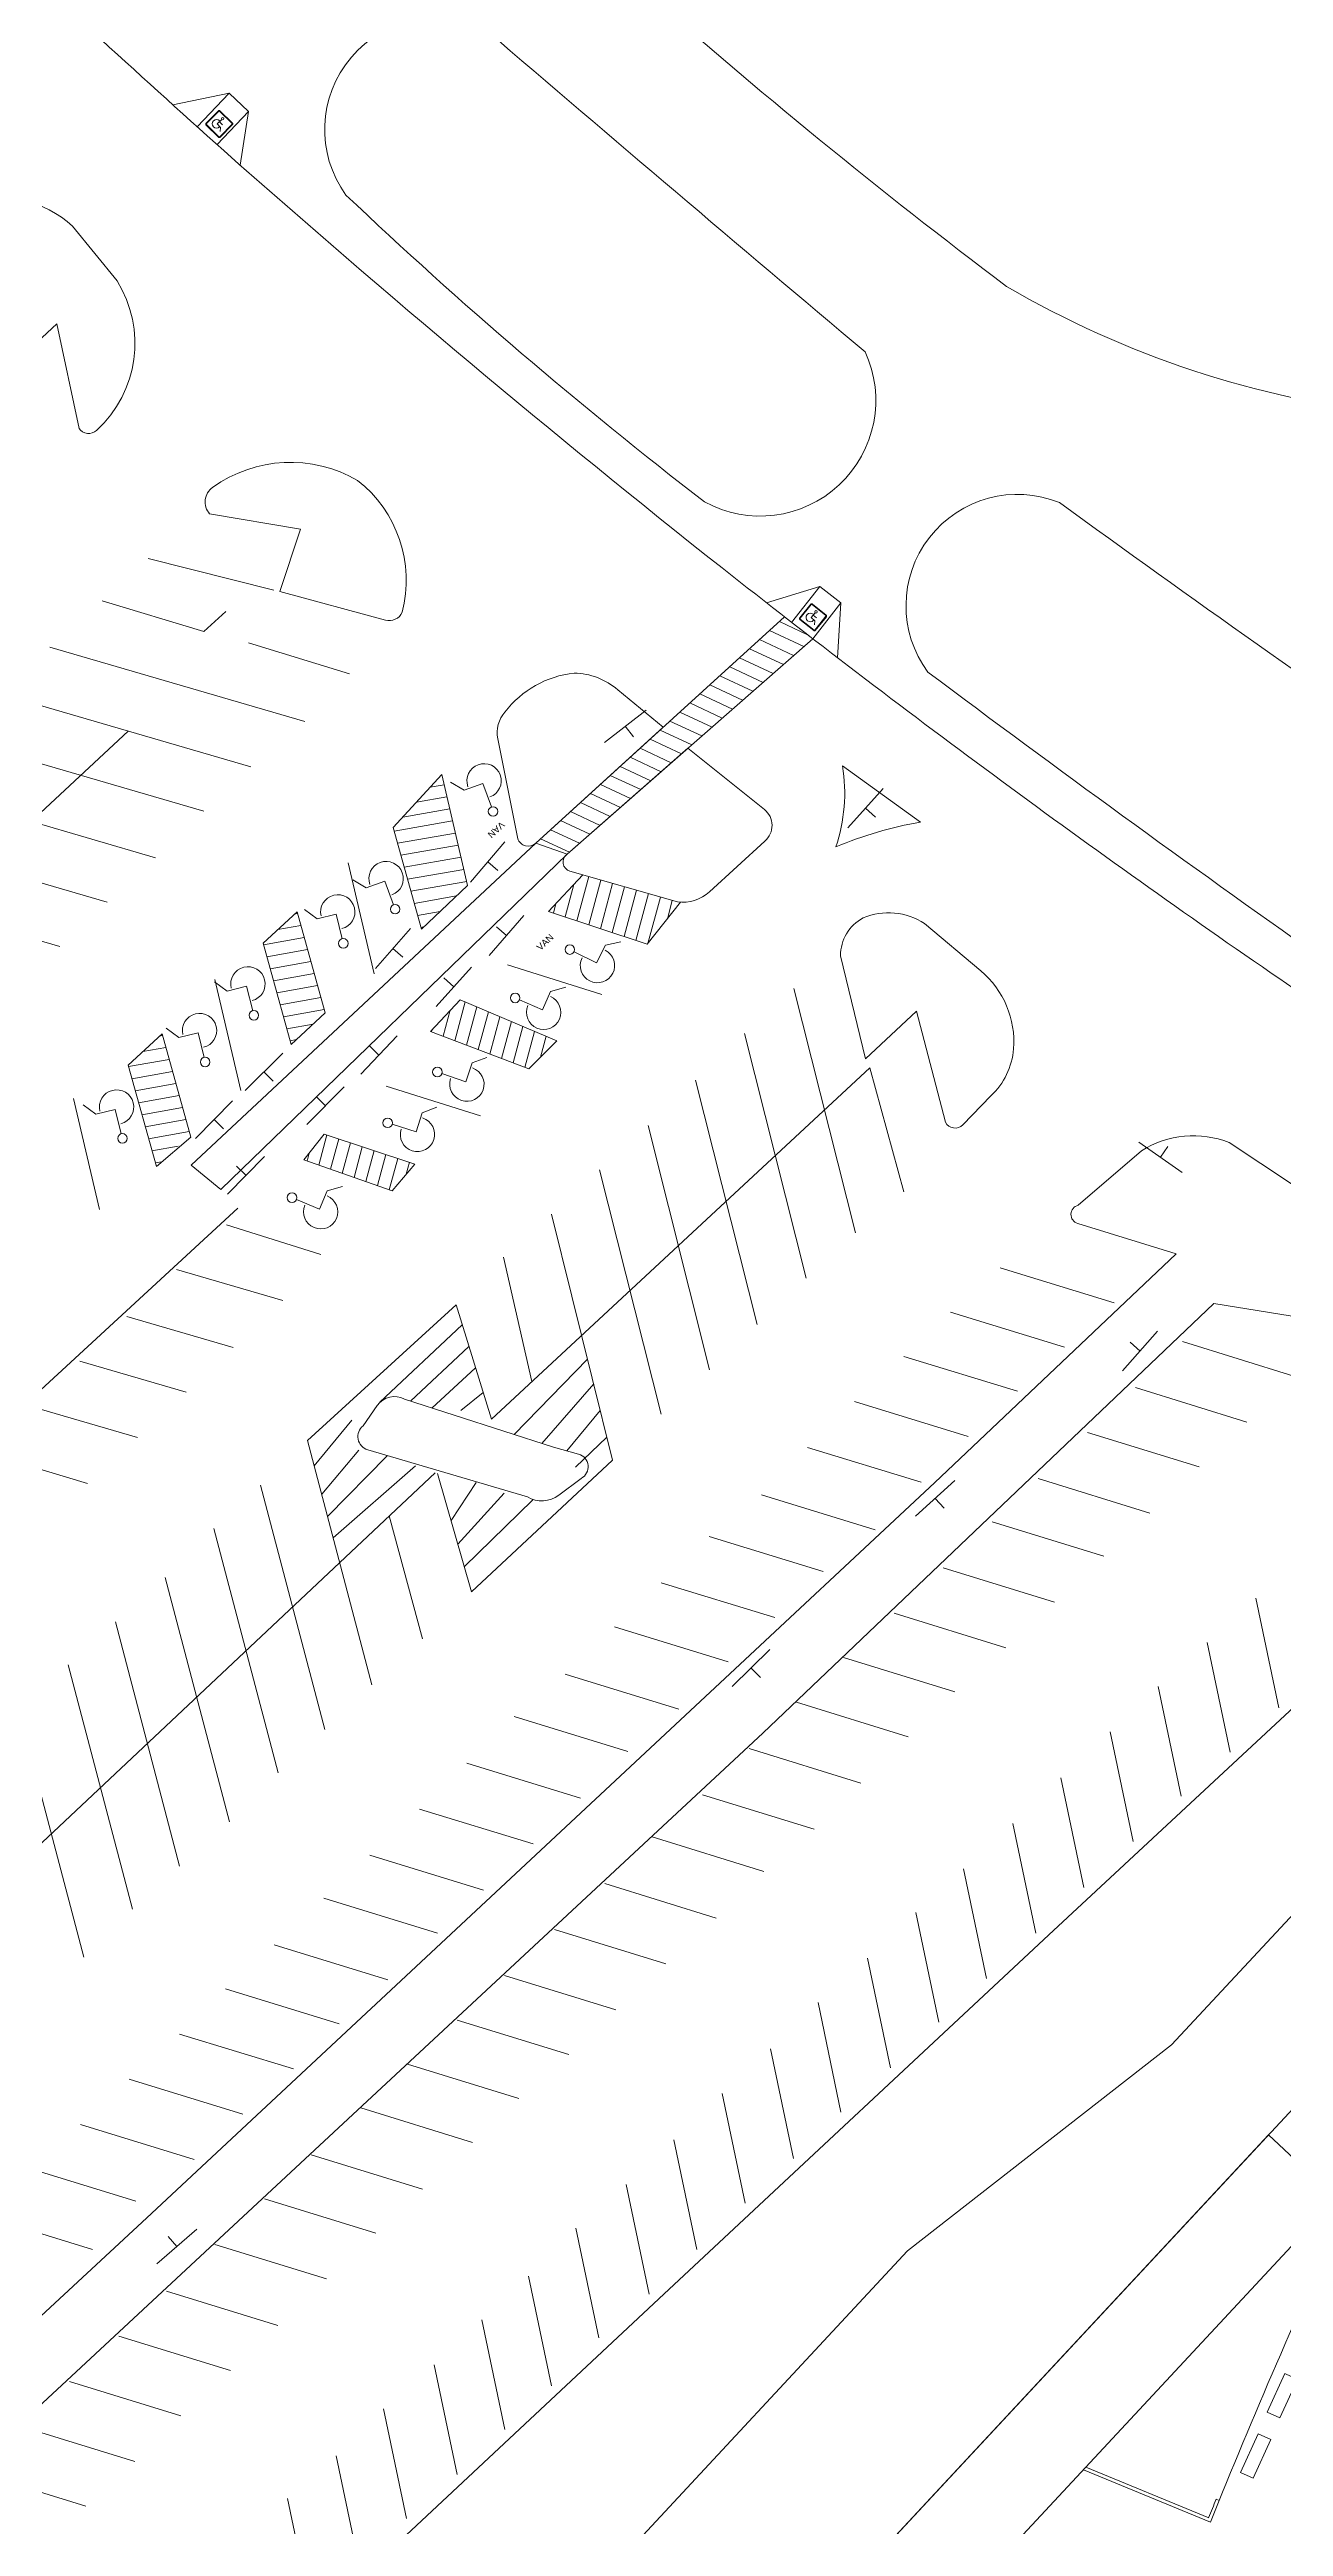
# Model space of a CAD drawing. Header units: feet. Extents: x 6763715 to 6770513, y 1886699 to 1891873.
# Drawn here: x 6765302.3 to 6765488.8, y 1888537.2 to 1888911.5 of the extents above; entities that cross this region are included whole.
import ezdxf

# ---------------------------------------------------------------- set-up
doc = ezdxf.new("R2010")
doc.units = ezdxf.units.FT
doc.header["$LTSCALE"] = 48
doc.header["$MEASUREMENT"] = 0
doc.layers.get('0').update_dxf_attribs({"lineweight": 0})
for name, color, linetype, lineweight in [('C-PKNG-STRP', 3, 'Continuous', 0), ('C-ROAD', 5, 'Continuous', 0), ('Crosswalk_Stripping', 3, 'Continuous', 0), ('Handicap signs', 5, 'Continuous', 0), ('L-SITE-WALK', 6, 'Continuous', 0), ('L-SITE-WALL', 32, 'Continuous', 0)]:
    doc.layers.add(name, color=color, linetype=linetype, lineweight=lineweight)
doc.styles.add('Campus_Base_Map_NEW$0$Site Plan$0$ARIAL3', font='arial.ttf', dxfattribs={"height": 100})
pattern_1 = [(75, (-9e-11, 0), (-1.8111109243, 0.48528570957), [])]

# ---------------------------------------------------------------- blocks, each defined once
blk = doc.blocks.new('Campus_Base_Map_NEW$0$HANDI')
at = {"layer": 'Handicap signs', "lineweight": 0}
for p, q in [((0, 0.0791), (0, 0)), ((0, 0), (0.0625, 0)), ((0.0625, 0), (0.0941, -0.0386))]:
    blk.add_line(p, q, dxfattribs=at)
blk.add_circle((0, 0.0941), 0.015, dxfattribs=at)
blk.add_arc((-0.0062, -0.0062), 0.0541, 90, 0, dxfattribs=at)
blk = doc.blocks.new('Campus_Base_Map_NEW$0$S1')
for points in [[(-0.0833, 0), (0.0833, 0)], [(0, 0), (0, -0.0417)]]:
    blk.add_lwpolyline(points)
blk = doc.blocks.new('Campus_Base_Map_NEW$0$Site Plan$0$HANDI')
for p, q in [((0, 0.079), (0, 0)), ((0, 0), (0.062, 0)), ((0.062, 0), (0.094, -0.039))]:
    blk.add_line(p, q)
blk.add_circle((0, 0.094), 0.015)
blk.add_arc((-0.006, -0.006), 0.0541, 90, 0)
blk = doc.blocks.new('Campus_Base_Map_NEW$0$handicap')
at = {"layer": 'C-PKNG-STRP'}
blk.add_line((563729.991, 157499.5), (563730.041, 157499.478), dxfattribs=at)
for points in [[(563729.849, 157499.398), (563730.056, 157499.316, 0.414214), (563730.074, 157499.324), (563730.156, 157499.53, 0.414214), (563730.148, 157499.548), (563729.942, 157499.63, 0.414214), (563729.924, 157499.622), (563729.842, 157499.416, 0.414214)], [(563729.852, 157499.404), (563730.059, 157499.322, 0.414214), (563730.068, 157499.326), (563730.149, 157499.533, 0.414214), (563730.146, 157499.542), (563729.939, 157499.624, 0.414214), (563729.93, 157499.62), (563729.848, 157499.413, 0.414214)]]:
    blk.add_lwpolyline(points, format="xyb", close=True, dxfattribs=at)
at = {"layer": 'C-PKNG-STRP', "rotation": 335.9749199039166}
blk.add_blockref('Campus_Base_Map_NEW$0$Site Plan$0$HANDI', (563729.975, 157499.464), dxfattribs=at)

msp = doc.modelspace()

# ---------------------------------------------------------------- hatches: boundary and pattern name
at = {"layer": 'Crosswalk_Stripping'}
h = msp.add_hatch(dxfattribs=at)
h.set_pattern_fill('ANSI31', color=256, scale=15, angle=290, style=0)
h.set_pattern_definition([(335, (-9e-11, 0), (0.79240924076, 1.6993271007), [])])
h.paths.add_polyline_path([(6765417.63, 1888822.45), (6765417.63, 1888822.45), (6765417.04, 1888822.91, -0.000729), (6765413.37, 1888825.75), (6765375.76, 1888791.54), (6765380.53, 1888789.9), (6765398.76, 1888805.9), (6765398.76, 1888805.9)])
h = msp.add_hatch(dxfattribs=at)
h.set_pattern_fill('ANSI31', color=256, scale=15, angle=145, style=0)
h.set_pattern_definition([(190, (-9e-11, 0), (0.32559033313, -1.8465145369), [])])
h.paths.add_polyline_path([(6765361.55, 1888801.95), (6765354.23, 1888793.9), (6765358.48, 1888778.58), (6765365.46, 1888785.17)])
h = msp.add_hatch(dxfattribs=at)
h.set_pattern_fill('ANSI31', color=256, scale=15, angle=30, style=0)
h.set_pattern_definition(pattern_1)
h.paths.add_polyline_path([(6765397.63, 1888782.63, -0.018575), (6765397.18, 1888782.67), (6765382.87, 1888786.76), (6765377.69, 1888781.24), (6765392.61, 1888776.27)])
h = msp.add_hatch(dxfattribs=at)
h.set_pattern_fill('ANSI31', color=256, scale=15, angle=145, style=0)
h.set_pattern_definition([(190, (178.0296, -222.1592), (0.32559033313, -1.8465145369), [])])
h.paths.add_polyline_path([(6765339.68, 1888781.2), (6765334.57, 1888776.44), (6765338.82, 1888761.12), (6765343.92, 1888765.91)])
h = msp.add_hatch(dxfattribs=at)
h.set_pattern_fill('ANSI31', color=256, scale=15, angle=30, style=0)
h.set_pattern_definition(pattern_1)
h.paths.add_polyline_path([(6765364.33, 1888767.89), (6765359.83, 1888763.11), (6765374.7, 1888757.44), (6765378.94, 1888761.68)])
h = msp.add_hatch(dxfattribs=at)
h.set_pattern_fill('ANSI31', color=256, scale=15, angle=145, style=0)
h.set_pattern_definition([(190, (157.6354, -240.5933), (0.32559033313, -1.8465145369), [])])
h.paths.add_polyline_path([(6765319.29, 1888762.76), (6765314.17, 1888758), (6765318.42, 1888742.69), (6765323.53, 1888747.48)])
h = msp.add_hatch(dxfattribs=at)
h.set_pattern_fill('ANSI31', color=256, scale=15, angle=30, style=0)
h.set_pattern_definition(pattern_1)
h.paths.add_polyline_path([(6765357.49, 1888743.06), (6765343.8, 1888747.59), (6765340.72, 1888743.68), (6765354.08, 1888739.02)])

# ---------------------------------------------------------------- linework, layer by layer
at = {"layer": 'C-PKNG-STRP'}
for p, q in [((6765354.23, 1888793.9), (6765361.55, 1888801.95)), ((6765365.46, 1888785.17), (6765358.48, 1888778.58)), ((6765334.57, 1888776.44), (6765339.68, 1888781.2)), ((6765385.74, 1888768.67), (6765371.48, 1888773.17)), ((6765338.82, 1888761.12), (6765343.92, 1888765.91)), ((6765314.17, 1888758), (6765319.29, 1888762.76)), ((6765367.41, 1888750.35), (6765353.14, 1888754.85)), ((6765318.42, 1888742.69), (6765323.61, 1888747.14)), ((6765343.3, 1888729.39), (6765329.04, 1888733.89))]:
    msp.add_line(p, q, dxfattribs=at)
for points in [[(6765317.19, 1888834.57), (6765336.17, 1888829.79)], [(6765310.24, 1888828.15), (6765325.6, 1888823.55), (6765328.93, 1888826.58)], [(6765302.3, 1888821.16), (6765340.86, 1888809.92)], [(6765332.36, 1888821.81), (6765347.6, 1888817.12)], [(6765294.13, 1888814.34), (6765332.69, 1888803.1)], [(6765233.16, 1888733.09), (6765314.18, 1888808.5)], [(6765287.02, 1888807.61), (6765325.58, 1888796.37)], [(6765365.46, 1888785.17), (6765361.55, 1888801.95)], [(6765279.74, 1888800.6), (6765318.3, 1888789.36)], [(6765272.45, 1888793.86), (6765311.01, 1888782.62)], [(6765375.76, 1888791.54), (6765380.53, 1888789.9), (6765328.16, 1888739.21), (6765323.68, 1888742.88), (6765375.76, 1888791.54)], [(6765358.48, 1888778.58), (6765354.23, 1888793.9)], [(6765265.29, 1888787.17), (6765303.85, 1888775.93)], [(6765351.32, 1888771.8), (6765347.41, 1888788.58)], [(6765382.87, 1888786.76), (6765377.69, 1888781.24), (6765392.61, 1888776.27), (6765397.63, 1888782.63)], [(6765343.92, 1888765.91), (6765339.68, 1888781.2)], [(6765338.82, 1888761.12), (6765334.57, 1888776.44)], [(6765331.19, 1888754.2), (6765327.28, 1888770.97)], [(6765424.07, 1888732.67), (6765414.75, 1888769.61)], [(6765364.33, 1888767.89), (6765378.94, 1888761.68), (6765374.7, 1888757.44), (6765359.83, 1888763.11), (6765364.33, 1888767.89)], [(6765323.61, 1888747.14), (6765319.29, 1888762.76)], [(6765416.61, 1888725.84), (6765407.29, 1888762.77)], [(6765318.42, 1888742.69), (6765314.17, 1888758)], [(6765341.28, 1888701.29), (6765363.71, 1888721.8), (6765369.05, 1888704.5), (6765426.24, 1888757.6), (6765431.38, 1888738.84)], [(6765309.84, 1888736.19), (6765305.92, 1888752.96)], [(6765409.24, 1888718.83), (6765399.92, 1888755.76)], [(6765340.72, 1888743.68), (6765354.08, 1888739.02), (6765357.49, 1888743.06), (6765343.8, 1888747.59), (6765340.72, 1888743.68)], [(6765402.04, 1888711.96), (6765392.73, 1888748.89)], [(6765394.71, 1888705.26), (6765385.39, 1888742.19)], [(6765299, 1888707.11), (6765330.75, 1888736.42)], [(6765360.93, 1888696.32), (6765366.04, 1888678.4), (6765387.38, 1888698.3), (6765378.15, 1888735.5)], [(6765321.44, 1888727.14), (6765337.52, 1888722.43)], [(6765375.19, 1888710.2), (6765370.89, 1888728.98)], [(6765463.18, 1888722.11), (6765445.98, 1888727.39)], [(6765313.95, 1888720.04), (6765330.02, 1888715.33)], [(6765455.67, 1888715.41), (6765438.47, 1888720.68)], [(6765352.22, 1888707.06), (6765364.64, 1888718.79)], [(6765473.52, 1888716.23), (6765490.36, 1888711.03)], [(6765306.83, 1888713.3), (6765322.91, 1888708.6)], [(6765356.84, 1888707.23), (6765365.66, 1888715.48)], [(6765360.08, 1888706.18), (6765366.65, 1888712.28)], [(6765372.5, 1888702.18), (6765383.59, 1888713.57)], [(6765448.59, 1888708.72), (6765431.4, 1888714)], [(6765364.42, 1888705.83), (6765367.81, 1888708.53)], [(6765376.7, 1888700.83), (6765384.52, 1888709.83)], [(6765466.42, 1888709.28), (6765483.26, 1888704.07)], [(6765299.51, 1888706.43), (6765315.58, 1888701.72)], [(6765342.29, 1888697.47), (6765347.98, 1888704.34)], [(6765380.46, 1888699.71), (6765385.52, 1888705.82)], [(6765441.13, 1888701.88), (6765423.94, 1888707.16)], [(6765341.28, 1888701.29), (6765350.99, 1888664.37)], [(6765381.77, 1888697.26), (6765386.51, 1888701.81)], [(6765459.17, 1888702.49), (6765476.02, 1888697.29)], [(6765291.1, 1888699.86), (6765307.99, 1888694.77)], [(6765343.41, 1888693.19), (6765349, 1888699.81)], [(6765344.3, 1888689.81), (6765353.31, 1888698.95)], [(6765345.15, 1888686.59), (6765357.59, 1888697.44)], [(6765434.03, 1888694.97), (6765416.83, 1888700.25)], [(6765251, 1888616.77), (6765275.79, 1888640.05), (6765280.74, 1888621.42), (6765360.54, 1888696.4)], [(6765334.17, 1888694.56), (6765343.88, 1888657.64)], [(6765362.96, 1888689.2), (6765366.76, 1888694.95)], [(6765363.98, 1888685.62), (6765371, 1888693.34)], [(6765427.06, 1888687.8), (6765409.87, 1888693.08)], [(6765451.72, 1888695.53), (6765468.56, 1888690.32)], [(6765353.61, 1888689.89), (6765358.67, 1888671.31)], [(6765364.95, 1888682.22), (6765375.31, 1888692.31)], [(6765327.09, 1888688), (6765336.81, 1888651.08)], [(6765419.19, 1888681.48), (6765401.99, 1888686.76)], [(6765444.77, 1888689.02), (6765461.62, 1888683.81)], [(6765437.32, 1888682.05), (6765454.16, 1888676.85)], [(6765319.74, 1888680.6), (6765329.45, 1888643.68)], [(6765411.91, 1888674.52), (6765394.71, 1888679.8)], [(6765429.95, 1888675.17), (6765446.79, 1888669.97)], [(6765488.09, 1888660.9), (6765484.62, 1888677.47)], [(6765312.23, 1888673.89), (6765321.94, 1888636.97)], [(6765404.84, 1888667.83), (6765387.64, 1888673.11)], [(6765480.71, 1888654.2), (6765477.24, 1888670.77)], [(6765305.11, 1888667.38), (6765314.82, 1888630.46)], [(6765422.26, 1888668.51), (6765439.1, 1888663.3)], [(6765397.39, 1888660.69), (6765380.19, 1888665.96)], [(6765473.33, 1888647.54), (6765469.86, 1888664.11)], [(6765297.75, 1888660.15), (6765307.46, 1888623.23)], [(6765389.69, 1888654.28), (6765372.49, 1888659.56)], [(6765415.19, 1888661.73), (6765432.03, 1888656.53)], [(6765466.05, 1888640.67), (6765462.58, 1888657.24)], [(6765382.54, 1888647.24), (6765365.35, 1888652.52)], [(6765408.04, 1888654.73), (6765424.89, 1888649.53)], [(6765458.59, 1888633.75), (6765455.12, 1888650.32)], [(6765375.39, 1888640.33), (6765358.2, 1888645.6)], [(6765400.98, 1888647.73), (6765417.83, 1888642.53)], [(6765393.37, 1888641.38), (6765410.22, 1888636.17)], [(6765451.35, 1888626.83), (6765447.89, 1888643.4)], [(6765367.89, 1888633.36), (6765350.7, 1888638.64)], [(6765386.18, 1888634.33), (6765403.03, 1888629.13)], [(6765443.89, 1888620), (6765440.42, 1888636.57)], [(6765360.9, 1888626.85), (6765343.71, 1888632.13)], [(6765436.68, 1888613.39), (6765433.22, 1888629.96)], [(6765378.59, 1888627.4), (6765395.44, 1888622.2)], [(6765353.41, 1888619.79), (6765336.21, 1888625.07)], [(6765429.36, 1888606.47), (6765425.89, 1888623.04)], [(6765346.07, 1888613.14), (6765328.87, 1888618.41)], [(6765371.05, 1888620.43), (6765387.89, 1888615.23)], [(6765421.89, 1888599.77), (6765418.43, 1888616.34)], [(6765339.14, 1888606.32), (6765321.94, 1888611.6)], [(6765363.89, 1888613.7), (6765380.74, 1888608.49)], [(6765356.38, 1888607.03), (6765373.22, 1888601.83)], [(6765414.7, 1888592.81), (6765411.23, 1888609.38)], [(6765331.5, 1888599.48), (6765314.3, 1888604.76)], [(6765349.35, 1888600.43), (6765366.2, 1888595.23)], [(6765407.41, 1888586.02), (6765403.95, 1888602.6)], [(6765324.13, 1888592.65), (6765306.93, 1888597.92)], [(6765341.81, 1888593.33), (6765358.66, 1888588.13)], [(6765400.09, 1888579.02), (6765396.62, 1888595.59)], [(6765315.33, 1888586.33), (6765298.13, 1888591.61)], [(6765392.89, 1888572.28), (6765389.42, 1888588.85)], [(6765334.74, 1888586.69), (6765351.58, 1888581.48)], [(6765308.76, 1888579.05), (6765291.57, 1888584.32)], [(6765385.29, 1888565.7), (6765381.82, 1888582.27)], [(6765327.28, 1888579.81), (6765344.12, 1888574.6)], [(6765378.15, 1888558.44), (6765374.68, 1888575.01)], [(6765319.96, 1888572.76), (6765336.8, 1888567.55)], [(6765312.76, 1888565.93), (6765329.61, 1888560.73)], [(6765371.08, 1888551.84), (6765367.61, 1888568.41)], [(6765305.3, 1888559.1), (6765322.14, 1888553.89)], [(6765363.88, 1888545.06), (6765360.41, 1888561.63)], [(6765356.23, 1888538.39), (6765352.77, 1888554.96)], [(6765298.33, 1888552.19), (6765315.17, 1888546.99)], [(6765349.05, 1888531.3), (6765345.58, 1888547.87)], [(6765290.91, 1888545.44), (6765307.75, 1888540.24)], [(6765341.7, 1888524.82), (6765338.24, 1888541.39)]]:
    msp.add_lwpolyline(points, dxfattribs=at)
msp.add_lwpolyline([(6765375.76, 1888791.54), (6765413.37, 1888825.75), (6765417.63, 1888822.45), (6765380.53, 1888789.9)], close=True, dxfattribs=at)
at = {"layer": 'C-ROAD', "lineweight": 0}
for p, q in [((6765503.44, 1888643.89), (6765471.86, 1888609.97)), ((6765471.86, 1888609.97), (6765431.94, 1888578.82)), ((6765431.94, 1888578.82), (6765369.26, 1888511.47))]:
    msp.add_line(p, q, dxfattribs=at)
at = {"layer": 'C-ROAD'}
for points in [[(6765197.68, 1888771.49), (6765126.8, 1888705.22), (6764993.85, 1888581.2), (6764984.53, 1888585.81), (6765197.43, 1888784.78), (6765208.52, 1888795.04), (6765285.16, 1888865.91), (6765282.1, 1888881.05, -0.280919), (6765284.22, 1888886.89), (6765289.79, 1888888.86, -0.248275), (6765305.76, 1888884.77), (6765312.49, 1888876.51, -0.360403), (6765309.39, 1888853.93, -0.455653), (6765306.73, 1888854.23), (6765303.38, 1888870.01), (6765205.9, 1888779.17)], [(6765337.06, 1888829.56), (6765353.03, 1888825.25, 0.365404), (6765355.59, 1888826.45, 0.296844), (6765348.83, 1888846.38, 0.294205), (6765326.93, 1888845.32, 0.441882), (6765326.46, 1888841.33), (6765340.2, 1888839.01)], [(6765395.03, 1888809.07), (6765375.76, 1888791.54, -0.538924), (6765373.04, 1888792.23), (6765370.03, 1888807.32, -0.233834), (6765371.11, 1888811.37, -0.203926), (6765381.56, 1888817.26, -0.173994), (6765388.17, 1888814.72)], [(6765398.76, 1888805.9), (6765410.33, 1888796.63, -0.474892), (6765410.37, 1888791.87), (6765402.02, 1888784.21, -0.220124), (6765397.18, 1888782.67), (6765380.93, 1888787.32, -0.639237), (6765380.53, 1888789.9)], [(6765433.29, 1888766.18), (6765425.58, 1888758.94), (6765421.84, 1888774.53, -0.28495), (6765425.24, 1888780.25, -0.25152), (6765434.53, 1888779.4), (6765443.03, 1888772.26, -0.2411), (6765447.99, 1888760.46, -0.186302), (6765444.55, 1888753.37), (6765440.3, 1888748.99, -0.513841), (6765437.69, 1888749.38)], [(6765197.68, 1888473.18), (6765205, 1888480.03), (6765316.96, 1888583.84), (6765436.01, 1888694.87), (6765472.55, 1888729.5), (6765457.67, 1888734.07, -0.76015), (6765457.75, 1888736.85), (6765467.32, 1888745.08, -0.23767), (6765480.58, 1888746.31), (6765499.54, 1888733.74, -0.355849), (6765501.72, 1888723.42), (6765499.73, 1888719.96, -0.394716), (6765496.64, 1888719.01), (6765478.25, 1888722), (6765410.07, 1888657.05), (6765263.01, 1888520.33), (6765205.36, 1888466.99), (6765197.68, 1888459.83), (6765143.14, 1888408.98), (6765133.6, 1888413.23)]]:
    msp.add_lwpolyline(points, format="xyb", close=True, dxfattribs=at)
for points in [[(6765421.11, 1888790.98, 0.124203), (6765422.12, 1888803.22), (6765433.93, 1888794.75, 0.05443), (6765421.11, 1888790.98, 2.82571)], [(6765339.49, 1888429.07, 0.006523), (6765338.03, 1888428.32), (6765272.44, 1888388.02), (6765208.56, 1888350.26), (6765197.68, 1888343.88), (6765191.48, 1888340.25, -0.28458), (6765156.84, 1888344.8), (6765150.62, 1888352.66, -0.25048), (6765152.17, 1888366.18, -0.507227), (6765157.16, 1888366.31), (6765159.77, 1888352.87), (6765197.68, 1888388.69), (6765207.26, 1888397.74), (6765285.21, 1888469.51), (6765395.95, 1888573.05), (6765454.02, 1888627.24), (6765509.68, 1888678.95), (6765507.44, 1888693.28, -0.240817), (6765511.9, 1888705.03), (6765521.5, 1888712.51, -0.192996), (6765533.96, 1888711.42), (6765550.65, 1888699.42)], [(6765374.5, 1888692.76), (6765350.36, 1888699.9, -0.605977), (6765349.66, 1888703.49), (6765351.8, 1888706.56, -0.386696), (6765355.94, 1888707.52), (6765378.47, 1888700.26), (6765382.24, 1888699.21, -0.678414), (6765382.64, 1888695.57)], [(6765382.64, 1888695.57), (6765379.25, 1888693.02, -0.303679), (6765374.5, 1888692.76)]]:
    msp.add_lwpolyline(points, format="xyb", dxfattribs=at)
msp.add_lwpolyline([(6765524.71, 1888637.39), (6765389.76, 1888492.4)], dxfattribs=at)
at = {"layer": 'C-ROAD', "lineweight": 0}
for centre, radius, start, end in [((6766412.53, 1890112.19), 1628.95, 224.53595, 228.286), ((6766486.53, 1890202.6), 1745.69, 228.44742, 231.67282), ((6766387.98, 1890080.16), 1588.52, 231.72237, 235.44229), ((6766818.49, 1890715.32), 2355.82, 235.58191, 236.67211)]:
    msp.add_arc(centre, radius, start, end, dxfattribs=at)
at = {"layer": 'L-SITE-WALK', "lineweight": 0}
for p, q in [((6765329.41, 1888904.89), (6765320.92, 1888903.11)), ((6765329.41, 1888904.89), (6765324.59, 1888899.8)), ((6765332.33, 1888902.12), (6765327.6, 1888897.11)), ((6765332.33, 1888902.12), (6765331.1, 1888894.01)), ((6765418.72, 1888830.36), (6765410.64, 1888827.88)), ((6765418.72, 1888830.36), (6765414.44, 1888824.92)), ((6765421.89, 1888827.87), (6765417.63, 1888822.45)), ((6765421.89, 1888827.87), (6765421.39, 1888819.56)), ((6765477.74, 1888537.85), (6765458.54, 1888545.75)), ((6765477.47, 1888538.5), (6765458.9, 1888546.14))]:
    msp.add_line(p, q, dxfattribs=at)
for points in [[(6765637.15, 1889020.86), (6765678.14, 1888995.45), (6765669.8, 1888980.25, -0.036631), (6765649.28, 1888947.17, -0.068979), (6765613.82, 1888902.18, -0.077059), (6765564.17, 1888867.11, -0.115922), (6765505.26, 1888856.42, -0.104977), (6765446.93, 1888875.67, -0.019155), (6765391.18, 1888921.18), (6765379.21, 1888931.88), (6765388.38, 1888942.45), (6765393.96, 1888950.05), (6765400.47, 1888957.73), (6765410.33, 1888972.32), (6765423.02, 1888990.45), (6765464.89, 1889052.33), (6765448.5, 1889062.65)], [(6765368.34, 1888914.36, 0.002596), (6765425.53, 1888865.82, -0.724423), (6765401.28, 1888843.13, -0.02584), (6765347.08, 1888889.49, -0.789654), (6765368.34, 1888914.36)], [(6765514.96, 1888800.52, -0.801442), (6765494.18, 1888774.43, -0.007172), (6765435.04, 1888817.39, -0.758685), (6765454.9, 1888843.01, 0.005321), (6765514.96, 1888800.52)]]:
    msp.add_lwpolyline(points, format="xyb", dxfattribs=at)
for points in [[(6765332.33, 1888902.12), (6765329.41, 1888904.89)], [(6765421.89, 1888827.87), (6765418.72, 1888830.36)], [(6765389.76, 1888492.4), (6765400, 1888482.86), (6765496.75, 1888586.8), (6765486.5, 1888596.34), (6765389.76, 1888492.4)], [(6765478.61, 1888541.32), (6765479.07, 1888541.13)]]:
    msp.add_lwpolyline(points, dxfattribs=at)
at = {"layer": 'L-SITE-WALK', "lineweight": 0, "extrusion": (0, 0, -1)}
msp.add_arc((-6766401.77, 1888166.11), 996, 21.9151, 24.89321, dxfattribs=at)
at = {"layer": 'L-SITE-WALK', "lineweight": 0}
msp.add_arc((6766401.77, 1888166.11), 996.5, 157.88153, 158.05593, dxfattribs=at)
at = {"layer": 'L-SITE-WALL', "lineweight": 0}
for points in [[(6765490.88, 1888559.41), (6765488.21, 1888553.58), (6765486.32, 1888554.45), (6765488.99, 1888560.28)], [(6765486.85, 1888550.32), (6765484.17, 1888544.49), (6765482.29, 1888545.36), (6765484.96, 1888551.19)]]:
    msp.add_lwpolyline(points, close=True, dxfattribs=at)

# ---------------------------------------------------------------- block references
at = {"layer": 'C-PKNG-STRP'}
for name, p, xscale, yscale, zscale, rotation in [('Campus_Base_Map_NEW$0$handicap', (-201187.45, 2784286.89), 11.99999999999999, 11.99999999999999, 11.99999999999999, 337.0663540886334), ('Campus_Base_Map_NEW$0$handicap', (-255594.03, 2087441.74), 11.99999999999999, 11.99999999999999, 11.99999999999999, 342.7698700956769), ('Campus_Base_Map_NEW$0$S1', (6765389.3, 1888809.21), 47.99999999999999, 47.99999999999999, 47.99999999999999, 37.92933946950487), ('Campus_Base_Map_NEW$0$S1', (6765425.61, 1888796.83), 48, 48, 48, 48.2320415793217), ('Campus_Base_Map_NEW$0$S1', (6765368.5, 1888788.72), 47.99999999999993, 47.99999999999993, 47.99999999999993, 49.62648290030367), ('Campus_Base_Map_NEW$0$S1', (6765371.33, 1888777.59), 48.00000000000005, 48.00000000000005, 48.00000000000005, 229.2674793292139), ('Campus_Base_Map_NEW$0$S1', (6765354.17, 1888775.64), 48, 48, 48, 48.67915471717448), ('Campus_Base_Map_NEW$0$S1', (6765363.37, 1888769.85), 47.99999999999999, 47.99999999999999, 47.99999999999999, 228.0867645308042), ('Campus_Base_Map_NEW$0$S1', (6765352.07, 1888759.53), 47.99999999999999, 47.99999999999999, 47.99999999999999, 226.6508913038926), ('Campus_Base_Map_NEW$0$S1', (6765334.67, 1888757), 47.99999999999999, 47.99999999999999, 47.99999999999999, 44.61886183935461), ('Campus_Base_Map_NEW$0$S1', (6765343.98, 1888751.88), 48.00000000000001, 48.00000000000001, 48.00000000000001, 225.106744515189), ('Campus_Base_Map_NEW$0$S1', (6765327.14, 1888749.77), 47.99999999999997, 47.99999999999997, 47.99999999999997, 45.72848656678885), ('Campus_Base_Map_NEW$0$S1', (6765331.98, 1888741.35), 48.00000000000001, 48.00000000000001, 48.00000000000001, 225.3969942018898), ('Campus_Base_Map_NEW$0$S1', (6765470.17, 1888744.09), 47.99999999999991, 47.99999999999991, 47.99999999999991, 145.1360929670822), ('Campus_Base_Map_NEW$0$S1', (6765467.1, 1888714.81), 47.99999999999972, 47.99999999999972, 47.99999999999972, 228.6665329105779), ('Campus_Base_Map_NEW$0$S1', (6765436.14, 1888692.54), 47.99999999999999, 47.99999999999999, 47.99999999999999, 42.27372455792251), ('Campus_Base_Map_NEW$0$S1', (6765408.31, 1888666.9), 47.99999999999999, 47.99999999999999, 47.99999999999999, 44.5695563578889), ('Campus_Base_Map_NEW$0$S1', (6765321.52, 1888579.47), 47.99999999999991, 47.99999999999991, 47.99999999999991, 220.8863295346534)]:
    msp.add_blockref(name, p, dxfattribs=dict(at, xscale=xscale, yscale=yscale, zscale=zscale, rotation=rotation))
at = {"layer": 'Handicap signs'}
for p, xscale, yscale, zscale, rotation in [((6765367.77, 1888800.59), 48.00000000110392, 48.00000000110392, 48.00000000110392, 199.9005674329261), ((6765352.97, 1888785.82), 48, 48, 48, 199.9005674348687), ((6765345.62, 1888780.8), 48.00000000000031, 48.00000000000031, 48.00000000000031, 193.6054002239562), ((6765384.95, 1888773.45), 47.99999999890505, 47.99999999890505, 47.99999999890505, 63.40853201755317), ((6765332.05, 1888769.92), 47.99999999474723, 47.99999999474723, 47.99999999474723, 194.1764355979157), ((6765376.8, 1888766.37), 47.99999999864093, 47.99999999864093, 47.99999999864093, 66.61833344661098), ((6765324.73, 1888762.87), 48.00000000508757, 48.00000000508757, 48.00000000508757, 193.6054002230112), ((6765365.17, 1888755.51), 47.99999999864195, 47.99999999864195, 47.99999999864195, 71.1390279707449), ((6765312.19, 1888751.32), 48.00000000000004, 48.00000000000004, 48.00000000000004, 194.1764355975247), ((6765357.69, 1888747.92), 48.00000000114496, 48.00000000114496, 48.00000000114496, 72.38305715176178), ((6765343.09, 1888736.24), 47.99999999974317, 47.99999999974317, 47.99999999974317, 67.30653794299775)]:
    msp.add_blockref('Campus_Base_Map_NEW$0$HANDI', p, dxfattribs=dict(at, xscale=xscale, yscale=yscale, zscale=zscale, rotation=rotation))

# ---------------------------------------------------------------- texts
at = {"layer": 'C-PKNG-STRP', "char_height": 1, "width": 6.9186, "attachment_point": 5, "style": 'Campus_Base_Map_NEW$0$Site Plan$0$ARIAL3'}
for insert, rotation in [((6765369.79, 1888793.58), 222.1225), ((6765377.16, 1888776.59), 43.2338)]:
    msp.add_mtext('VAN', dxfattribs=dict(at, insert=insert, rotation=rotation))

doc.saveas('drawing.dxf')
